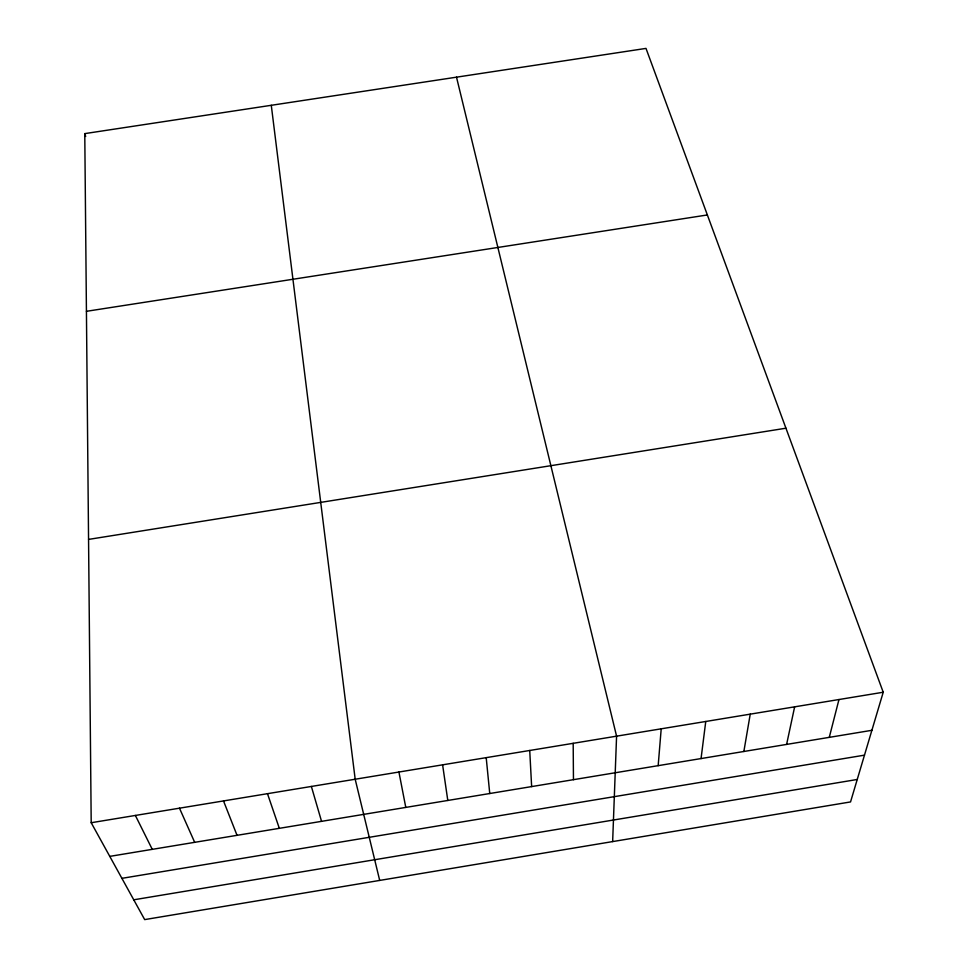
<?xml version="1.0" encoding="UTF-8"?>
<svg xmlns="http://www.w3.org/2000/svg" width="968" height="968" viewBox="0 0 968 968"><rect width="100%" height="100%" fill="white"/><g stroke="black" fill="none" stroke-linecap="round" stroke-linejoin="round"><path stroke-width="1.45" d="M612.647 841.579L616.58 736.176L456.509 77.174M658.167 765.664L661.205 728.819M701.05 758.573L705.757 721.487M743.86 751.495L750.236 714.154M786.609 744.416L794.643 706.834M829.274 737.362L838.966 699.537M883.227 692.241L850.545 801.928L144.68 919.6L91.198 822.727L84.773 133.62L645.995 48.4L883.227 692.241L91.198 822.727M133.753 899.804L857.237 779.482M109.783 856.377L871.878 730.308M121.895 878.339L864.472 755.161M88.56 539.406L785.943 428.207M86.43 311.309L707.366 214.957M135.375 815.443L152.266 849.36M179.479 808.183L194.689 842.341M223.511 800.923L237.039 835.336M267.483 793.687L279.328 828.33M84.773 133.62L85.668 136.476M311.369 786.452L321.545 821.348M379.698 880.42L355.183 779.24L271.282 105.306M398.925 772.028L405.786 807.421M442.606 764.829L447.797 800.463M486.202 757.654L489.748 793.53M529.726 750.478L531.638 786.597M573.189 743.315L573.455 779.676"/></g></svg>
